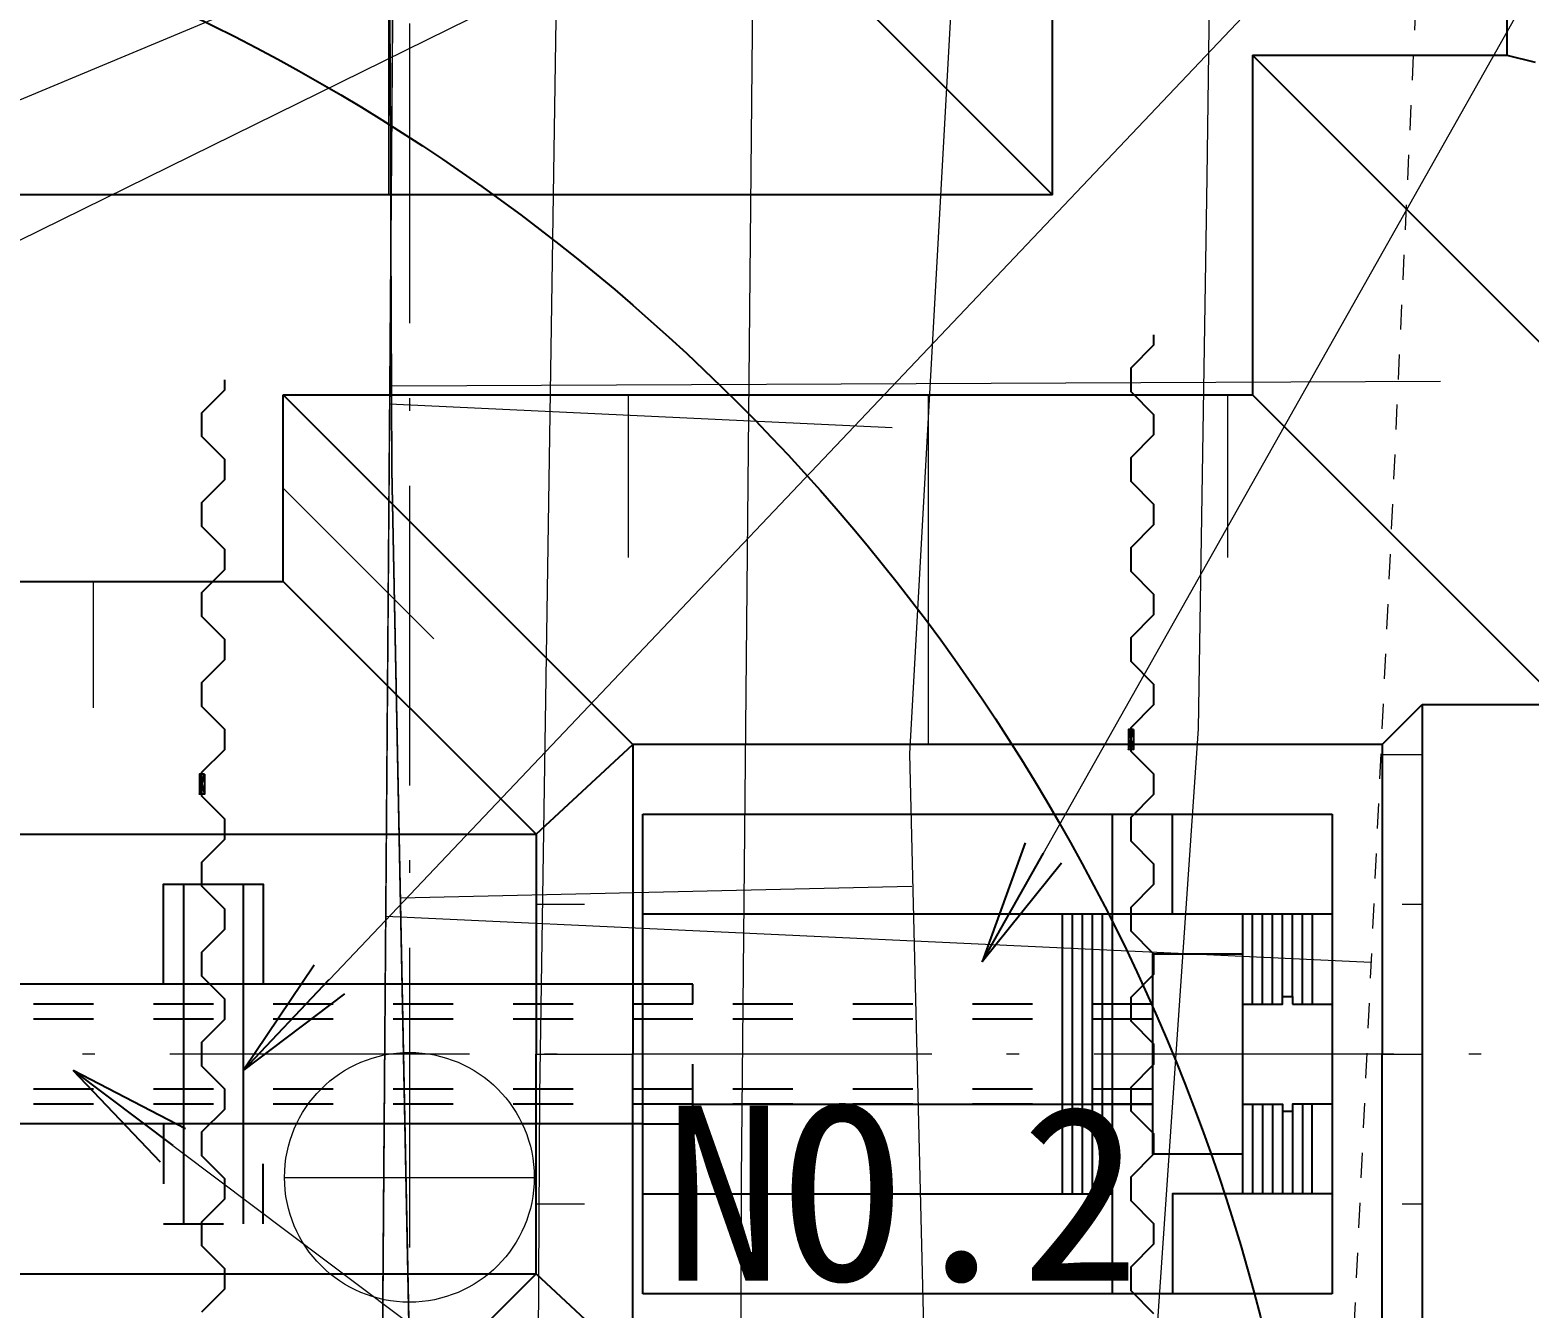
# Model space of a CAD drawing. Header units: millimetres. Extents: x -2078669 to -1085629, y -5987148 to 310365.
# Drawn here: x -1705350 to -1690346, y -2641495 to -2628702 of the extents above; entities that cross this region are included whole.
import ezdxf

# ---------------------------------------------------------------- set-up
doc = ezdxf.new("R2010")
doc.units = ezdxf.units.MM
doc.header["$LTSCALE"] = 500
for name, pattern in [('561019', [1, 0.5, -0.5]), ('SXF_一点短鎖線', [9.25, 6, -1.5, 0.25, -1.5]), ('SXF_跳び破線', [12, 6, -6])]:
    doc.linetypes.add(name, pattern=pattern)
for name, color, linetype, lineweight in [('D-BGD', 7, 'Continuous', 13), ('D-BMK', 2, 'SXF_一点短鎖線', 13), ('D-BMK-HTXT', 7, 'Continuous', 13), ('D-BYP-STR1', 2, 'Continuous', 13), ('D-BYP-STR2', 6, 'Continuous', 25), ('D-BYP-STR4', 6, 'Continuous', 25), ('D-BYP-STR8', 5, 'Continuous', 25), ('D-BYP-STRA', 1, 'Continuous', 25), ('D-BYP-STRC', 1, 'Continuous', 13)]:
    doc.layers.add(name, color=color, linetype=linetype, lineweight=lineweight)
doc.styles.add('MS ゴシック', font='MS Gothic.ttf')
doc.dimstyles.new('DIM-500-F', dxfattribs={"dimscale": 500, "dimtxt": 3.5, "dimasz": 2.5, "dimexe": 0, "dimexo": 2, "dimgap": 0.8, "dimtad": 1, "dimdec": 0, "dimzin": 0, "dimdsep": 46, "dimtxsty": 'MS ゴシック', "dimblk": 'OPEN', "dimcen": 0.1, "dimclrd": 256, "dimclre": 256, "dimclrt": 256, "dimaunit": 1, "dimadec": 4, "dimazin": 0, "dimtfac": 1, "dimtdec": 0, "dimtmove": 2, "dimatfit": 3, "dimldrblk": 'OPEN', "dimfxl": 1, "dimtolj": 1, "dimtzin": 0, "dimlwd": -1, "dimlwe": -1, "dimarcsym": 2})

# ---------------------------------------------------------------- blocks, each defined once
blk = doc.blocks.new('河川平面')
at = {"layer": 'D-BGD', "linetype": 'Continuous'}
for p, q in [((1609236, -2776763), (1619734, -2776719)), ((1609215, -2776945), (1614246, -2777180)), ((1609323, -2781888), (1614441, -2781774)), ((1609177, -2782074), (1619038, -2782534))]:
    blk.add_line(p, q, dxfattribs=at)
at = {"layer": 'D-BGD', "linetype": 'Continuous', "flags": 128}
for points in [[(1615472, -2812388), (1615273, -2807092), (1615231, -2805958), (1615082, -2805064), (1614196, -2802555), (1611544, -2797523), (1610785, -2796134), (1609990, -2794678), (1609448, -2793437), (1609275, -2792488), (1609120, -2789483), (1609265, -2770458), (1609158, -2754356), (1608991, -2733247), (1608817, -2713807), (1608555, -2699081), (1609014, -2666342), (1609021, -2620514)], [(1608555, -2699081), (1608817, -2713807), (1608991, -2733247), (1609158, -2754356), (1609265, -2770458), (1609120, -2789483)]]:
    blk.add_lwpolyline(points, dxfattribs=at)
for points, elevation in [([(1610013, -2620514), (1610004, -2655012), (1609981, -2662598), (1609913, -2668183), (1609452, -2691949), (1609445, -2695730), (1609534, -2701509), (1610811, -2765298), (1610885, -2769571), (1610897, -2771846), (1610716, -2783859), (1610693, -2787913), (1610772, -2789970), (1610879, -2790832), (1611484, -2792973), (1612825, -2795553), (1614449, -2798377), (1615902, -2801242), (1616987, -2804270), (1617505, -2807574), (1617667, -2810962), (1617685, -2814239)], 367000), ([(1611715, -2620514), (1611197, -2668195), (1611105, -2685482), (1611228, -2700780), (1611946, -2745632), (1612011, -2749082), (1612060, -2750532), (1612325, -2753298), (1612593, -2757485), (1612783, -2763612), (1612864, -2771282), (1612734, -2784705), (1612727, -2788483), (1612845, -2790265), (1613065, -2791226), (1613931, -2793393), (1615912, -2797217), (1616301, -2797929), (1618572, -2802762), (1619578, -2807144), (1619707, -2810758), (1619619, -2816361)], 366000), ([(1621746, -2814441), (1621891, -2808510), (1621764, -2806453), (1621613, -2804739), (1621190, -2802460), (1619945, -2799860), (1615503, -2792088), (1615083, -2791125), (1614669, -2789480), (1614591, -2787428), (1614424, -2780447), (1614954, -2770848), (1614660, -2757775), (1613687, -2747587), (1613373, -2737098), (1613203, -2724566), (1612724, -2704239), (1612726, -2695354), (1612599, -2678222), (1612988, -2655305), (1612966, -2630582), (1613359, -2620514)], 365000), ([(1623796, -2818518), (1624032, -2810240), (1624125, -2807468), (1624236, -2805489), (1624244, -2803817), (1623725, -2802293), (1620285, -2795694), (1618029, -2791812), (1617489, -2790721), (1616969, -2789309), (1616837, -2787094), (1617312, -2780196), (1617397, -2774676), (1617446, -2771179), (1617614, -2759007), (1617664, -2755279), (1617387, -2752525), (1616960, -2744706), (1616414, -2735865), (1615549, -2723449), (1615307, -2713395), (1614941, -2697350), (1614969, -2677393)], 364000)]:
    blk.add_lwpolyline(points, dxfattribs=dict(at, elevation=elevation))
at = {"layer": 'D-BGD', "linetype": '561019', "flags": 128}
blk.add_lwpolyline([(1618950, -2620514), (1618959, -2621129), (1618665, -2658302), (1618663, -2658627), (1618571, -2661701), (1617747, -2689368), (1618403, -2710987), (1619104, -2730441), (1619135, -2731637), (1619943, -2763133), (1618853, -2786511), (1619008, -2789521), (1619927, -2791602), (1625688, -2802391), (1625125, -2825293), (1624564, -2827572), (1623496, -2829911), (1618630, -2838640), (1618342, -2840170), (1618771, -2861642), (1618913, -2870692)], dxfattribs=at)
at = {"layer": 'D-BGD', "linetype": 'Continuous'}
for points in [[(1615473, -2813810, 368400), (1615503, -2805510, 368350), (1615442, -2805095, 368370), (1615373, -2804813, 368380), (1615226, -2804347, 368420), (1610224, -2794667, 368260), (1609794, -2793590, 368280), (1609534, -2792437, 368300), (1609236, -2777605, 368510), (1609158, -2758979, 368490), (1609245, -2738601, 368470), (1609119, -2714860, 368280), (1609038, -2675632, 368370), (1609172, -2662075, 368370), (1609082, -2627858, 368360), (1609044, -2620514, 368307)], [(1609119, -2714860, 368280), (1609245, -2738601, 368470), (1609158, -2758979, 368490), (1609236, -2777605, 368510), (1609534, -2792437, 368300)]]:
    blk.add_polyline3d(points, dxfattribs=at)
blk = doc.blocks.new('_Open')
at = {"color": 0, "linetype": 'ByBlock', "lineweight": -2}
for p, q in [((-1, 0.167), (0, 0)), ((-1, -0.167), (0, 0)), ((0, 0), (-1, 0))]:
    blk.add_line(p, q, dxfattribs=at)

msp = doc.modelspace()

# ---------------------------------------------------------------- linework, layer by layer
at = {"layer": 'D-BMK', "linetype": 'SXF_一点短鎖線'}
msp.add_line((-1622324.6, -2638952.7), (-1736237.2, -2638952.7), dxfattribs=at)
at = {"layer": 'D-BMK', "linetype": 'SXF_一点短鎖線', "flags": 128}
msp.add_lwpolyline([(-1701552.5, -2476013.4), (-1701552.5, -2726191.7)], dxfattribs=at)
msp.add_lwpolyline([(-1701552.5, -2476013.4), (-1701552.5, -2726191.7)], dxfattribs=at)
at = {"layer": 'D-BMK-HTXT', "color": 7, "linetype": 'Continuous', "lineweight": 13}
msp.add_line((-1702802.5, -2640186.7, 329093), (-1700302.5, -2640186.7, -329093), dxfattribs=at)
msp.add_circle((-1701552.5, -2640186.7, 0), 1250, dxfattribs=at)
at = {"layer": 'D-BYP-STR1'}
for p, q in [((-1701761.1, -2625652.7), (-1701761.1, -2630352.7)), ((-1699360.6, -2633982.1), (-1699360.6, -2632352.7)), ((-1696360.6, -2632352.7), (-1696360.6, -2635852.7)), ((-1693360.6, -2633982.1), (-1693360.6, -2632352.7)), ((-1701307.3, -2634795.2), (-1702814.8, -2633287.7)), ((-1704714.8, -2635487.7), (-1704714.8, -2634222.7)), ((-1691814.5, -2635952.7), (-1691414.9, -2635952.7)), ((-1700284.8, -2637452.7), (-1699799.8, -2637452.7)), ((-1691614.7, -2637452.7), (-1691414.9, -2637452.7)), ((-1700284.8, -2638952.7), (-1699314.8, -2638952.7)), ((-1691814.5, -2638952.7), (-1691414.9, -2638952.7)), ((-1700284.8, -2640452.7), (-1699799.8, -2640452.7)), ((-1691614.7, -2640452.7), (-1691414.9, -2640452.7))]:
    msp.add_line(p, q, dxfattribs=at)
at = {"layer": 'D-BYP-STR2'}
for p, q in [((-1695114.5, -2630352.7), (-1695114.5, -2626952.7)), ((-1690566.9, -2626952.7), (-1690566.9, -2628952.7)), ((-1695114.5, -2630352.7), (-1698064.8, -2627402.4)), ((-1690014.5, -2632052.7), (-1693114.5, -2628952.7)), ((-1693114.5, -2628952.7), (-1693114.5, -2632352.7)), ((-1693114.5, -2628952.7), (-1690566.9, -2628952.7)), ((-1690566.9, -2628952.7), (-1690285.2, -2629023.4)), ((-1695114.5, -2630352.7), (-1720350.4, -2630352.7)), ((-1702814.8, -2632352.7), (-1693114.5, -2632352.7)), ((-1699314.8, -2635852.7), (-1702814.8, -2632352.7)), ((-1702814.8, -2634222.7), (-1702814.8, -2632352.7)), ((-1690014.5, -2635453.1), (-1693114.5, -2632352.7)), ((-1718414.5, -2634222.7), (-1702814.8, -2634222.7)), ((-1700284.8, -2636752.7), (-1702814.8, -2634222.7)), ((-1691814.5, -2635852.7), (-1691414.9, -2635453.1)), ((-1691414.9, -2635453.1), (-1691414.9, -2642452.4)), ((-1691414.9, -2635453.1), (-1690014.5, -2635453.1)), ((-1700284.8, -2636752.7), (-1699314.8, -2635852.7)), ((-1691814.5, -2635852.7), (-1699314.8, -2635852.7)), ((-1699314.8, -2635852.7), (-1699314.8, -2638952.7)), ((-1691814.5, -2635852.7), (-1691814.5, -2638952.7)), ((-1720944.5, -2636752.7), (-1700284.8, -2636752.7)), ((-1700284.8, -2636752.7), (-1700284.8, -2638952.7)), ((-1700284.8, -2641152.7), (-1700284.8, -2638952.7)), ((-1699314.8, -2642052.7), (-1699314.8, -2638952.7)), ((-1691814.5, -2642052.7), (-1691814.5, -2638952.7)), ((-1720944.5, -2641152.7), (-1700284.8, -2641152.7)), ((-1700284.8, -2641152.7), (-1702814.8, -2643682.7)), ((-1700284.8, -2641152.7), (-1699314.8, -2642052.7))]:
    msp.add_line(p, q, dxfattribs=at)
at = {"layer": 'D-BYP-STR4', "ltscale": 0.2}
for points in [[(-1694099.5, -2637152.7), (-1694099.5, -2637052.7), (-1694329.5, -2636822.7), (-1694329.5, -2636582.7), (-1694099.5, -2636352.7), (-1694099.5, -2636252.7), (-1694099.5, -2636152.7), (-1694329.5, -2635922.7), (-1694329.5, -2635682.7), (-1694099.5, -2635452.7), (-1694099.5, -2635352.7), (-1694099.5, -2635252.7), (-1694329.5, -2635022.7), (-1694329.5, -2634782.7), (-1694099.5, -2634552.7), (-1694099.5, -2634452.7), (-1694099.5, -2634352.7), (-1694329.5, -2634122.7), (-1694329.5, -2633882.7), (-1694099.5, -2633652.7), (-1694099.5, -2633552.7), (-1694099.5, -2633452.7), (-1694329.5, -2633222.7), (-1694329.5, -2632982.7), (-1694099.5, -2632752.7), (-1694099.5, -2632652.7), (-1694099.5, -2632552.7), (-1694329.5, -2632322.7), (-1694329.5, -2632082.7), (-1694099.5, -2631852.7), (-1694099.5, -2631752.7)], [(-1703399.5, -2637602.7), (-1703399.5, -2637502.7), (-1703629.5, -2637272.7), (-1703629.5, -2637032.7), (-1703399.5, -2636802.7), (-1703399.5, -2636702.7), (-1703399.5, -2636602.7), (-1703629.5, -2636372.7), (-1703629.5, -2636132.7), (-1703399.5, -2635902.7), (-1703399.5, -2635802.7), (-1703399.5, -2635702.7), (-1703629.5, -2635472.7), (-1703629.5, -2635232.7), (-1703399.5, -2635002.7), (-1703399.5, -2634902.7), (-1703399.5, -2634802.7), (-1703629.5, -2634572.7), (-1703629.5, -2634332.7), (-1703399.5, -2634102.7), (-1703399.5, -2634002.7), (-1703399.5, -2633902.7), (-1703629.5, -2633672.7), (-1703629.5, -2633432.7), (-1703399.5, -2633202.7), (-1703399.5, -2633102.7), (-1703399.5, -2633002.7), (-1703629.5, -2632772.7), (-1703629.5, -2632532.7), (-1703399.5, -2632302.7), (-1703399.5, -2632202.7)], [(-1694354.5, -2635702.7), (-1694354.5, -2635902.7)], [(-1694304.5, -2635702.7), (-1694304.5, -2635902.7)], [(-1703654.5, -2636152.7), (-1703654.5, -2636352.7)], [(-1703604.5, -2636152.7), (-1703604.5, -2636352.7)], [(-1694099.5, -2640752.7), (-1694099.5, -2640652.7), (-1694329.5, -2640422.7), (-1694329.5, -2640182.7), (-1694099.5, -2639952.7), (-1694099.5, -2639852.7), (-1694099.5, -2639752.7), (-1694329.5, -2639522.7), (-1694329.5, -2639282.7), (-1694099.5, -2639052.7), (-1694099.5, -2638952.7), (-1694099.5, -2638852.7), (-1694329.5, -2638622.7), (-1694329.5, -2638382.7), (-1694099.5, -2638152.7), (-1694099.5, -2638052.7), (-1694099.5, -2637952.7), (-1694329.5, -2637722.7), (-1694329.5, -2637482.7), (-1694099.5, -2637252.7), (-1694099.5, -2637152.7)], [(-1703399.5, -2640402.7), (-1703399.5, -2640202.7), (-1703629.5, -2639972.7), (-1703629.5, -2639732.7), (-1703399.5, -2639502.7), (-1703399.5, -2639402.7), (-1703399.5, -2639302.7), (-1703629.5, -2639072.7), (-1703629.5, -2638832.7), (-1703399.5, -2638602.7), (-1703399.5, -2638502.7), (-1703399.5, -2638402.7), (-1703629.5, -2638172.7), (-1703629.5, -2637932.7), (-1703399.5, -2637702.7), (-1703399.5, -2637602.7)], [(-1703629.5, -2641532.7), (-1703399.5, -2641302.7), (-1703399.5, -2641202.7), (-1703399.5, -2641102.7), (-1703629.5, -2640872.7), (-1703629.5, -2640632.7), (-1703399.5, -2640402.7), (-1703399.5, -2640202.7)], [(-1694099.5, -2641552.7), (-1694329.5, -2641322.7), (-1694329.5, -2641202.7), (-1694329.5, -2641082.7), (-1694099.5, -2640852.7), (-1694099.5, -2640752.7)]]:
    msp.add_lwpolyline(points, dxfattribs=at)
for points in [[(-1694304.5, -2635702.7), (-1694354.5, -2635702.7), (-1694304.5, -2635902.7), (-1694354.5, -2635902.7)], [(-1703604.5, -2636152.7), (-1703654.5, -2636152.7), (-1703604.5, -2636352.7), (-1703654.5, -2636352.7)]]:
    msp.add_lwpolyline(points, close=True, dxfattribs=at)
at = {"layer": 'D-BYP-STR8'}
msp.add_circle((-1712403.8, -2646580.4), 20000, dxfattribs=at)
at = {"layer": 'D-BYP-STRA'}
for p, q in [((-1699214.8, -2638952.7), (-1699214.8, -2636552.7)), ((-1699214.8, -2636552.7), (-1692314.5, -2636552.7)), ((-1694514.5, -2641352.7), (-1694514.5, -2636552.7)), ((-1693914.5, -2637552.7), (-1693914.5, -2636552.7)), ((-1692314.5, -2636552.7), (-1692314.5, -2637552.7)), ((-1695014.5, -2640352.7), (-1695014.5, -2637552.7)), ((-1694914.5, -2640352.7), (-1694914.5, -2637552.7)), ((-1694814.5, -2640352.7), (-1694814.5, -2637552.7)), ((-1694714.5, -2640352.7), (-1694714.5, -2637552.7)), ((-1694614.5, -2640352.7), (-1694614.5, -2637552.7)), ((-1693214.5, -2637552.7), (-1693214.5, -2640352.7)), ((-1693114.5, -2638452.7), (-1693114.5, -2637552.7)), ((-1693014.5, -2638452.7), (-1693014.5, -2637552.7)), ((-1692914.5, -2638452.7), (-1692914.5, -2637552.7)), ((-1692714.5, -2638377.7), (-1692714.5, -2637552.7)), ((-1692614.5, -2638452.7), (-1692614.5, -2637552.7)), ((-1692514.5, -2637552.7), (-1692514.5, -2638452.7)), ((-1692314.5, -2637552.7), (-1692314.5, -2640352.7)), ((-1699214.8, -2638252.7), (-1721314.5, -2638252.7)), ((-1692814.5, -2638377.7), (-1692714.5, -2638377.7)), ((-1692714.5, -2638377.7), (-1692714.5, -2638452.7)), ((-1692714.5, -2638452.7), (-1692314.5, -2638452.7)), ((-1699214.8, -2639652.7), (-1699214.8, -2638952.7)), ((-1693114.5, -2639452.7), (-1693114.5, -2640352.7)), ((-1693014.5, -2639452.7), (-1693014.5, -2640352.7)), ((-1692914.5, -2639452.7), (-1692914.5, -2640352.7)), ((-1692614.5, -2639452.7), (-1692614.5, -2640352.7)), ((-1692514.5, -2640352.7), (-1692514.5, -2639452.7)), ((-1692714.5, -2639527.7), (-1692714.5, -2640352.7)), ((-1699214.8, -2639652.7), (-1721314.5, -2639652.7)), ((-1699214.8, -2641352.7), (-1699214.8, -2639652.7)), ((-1699214.8, -2640352.7), (-1694514.5, -2640352.7)), ((-1692314.5, -2640352.7), (-1692314.5, -2641352.7)), ((-1692314.5, -2641352.7), (-1699214.8, -2641352.7))]:
    msp.add_line(p, q, dxfattribs=at)
at = {"layer": 'D-BYP-STRA', "linetype": 'SXF_跳び破線', "ltscale": 0.2}
for p, q in [((-1698714.8, -2638452.7), (-1721814.5, -2638452.7)), ((-1694114.5, -2638452.7), (-1698714.8, -2638452.7)), ((-1698714.8, -2639302.7), (-1721814.5, -2639302.7)), ((-1694114.5, -2639302.7), (-1698714.8, -2639302.7))]:
    msp.add_line(p, q, dxfattribs=at)
at = {"layer": 'D-BYP-STRA', "ltscale": 100}
msp.add_lwpolyline([(-1704014.5, -2638252.7), (-1704014.5, -2637252.7), (-1703014.5, -2637252.7), (-1703014.5, -2638252.7)], dxfattribs=at)
at = {"layer": 'D-BYP-STRA'}
for points in [[(-1703814.5, -2637252.7), (-1703814.5, -2638952.7), (-1703814.5, -2639652.7), (-1703814.5, -2640652.7)], [(-1703214.5, -2640652.7), (-1703214.5, -2639652.7), (-1703214.5, -2638952.7), (-1703214.5, -2637252.7)], [(-1692314.5, -2637552.7), (-1694514.5, -2637552.7), (-1699214.8, -2637552.7)], [(-1693214.5, -2638452.7), (-1692814.5, -2638452.7), (-1692814.5, -2638377.7), (-1692814.5, -2637552.7)], [(-1693214.5, -2637952.7), (-1694114.5, -2637952.7), (-1694114.5, -2639952.7), (-1693214.5, -2639952.7)], [(-1698714.8, -2639452.7), (-1694514.5, -2639452.7), (-1694114.5, -2639452.7)], [(-1693214.5, -2639452.7), (-1692814.5, -2639452.7), (-1692814.5, -2639527.7), (-1692814.5, -2640352.7)], [(-1692314.5, -2639452.7), (-1692714.5, -2639452.7), (-1692714.5, -2639527.7), (-1692814.5, -2639527.7)], [(-1692314.5, -2640352.7), (-1693914.5, -2640352.7), (-1693914.5, -2641352.7)]]:
    msp.add_lwpolyline(points, dxfattribs=at)
at = {"layer": 'D-BYP-STRA', "linetype": 'SXF_跳び破線', "ltscale": 0.2}
for points in [[(-1699214.8, -2639652.7), (-1698714.8, -2639652.7), (-1698714.8, -2638252.7), (-1699214.8, -2638252.7)], [(-1694114.5, -2638602.7), (-1698714.8, -2638602.7), (-1721814.5, -2638602.7), (-1722714.5, -2638602.7)], [(-1694114.5, -2639452.7), (-1698714.8, -2639452.7), (-1721814.5, -2639452.7)], [(-1704014.5, -2639652.7), (-1704014.5, -2640652.7), (-1703014.5, -2640652.7), (-1703014.5, -2639652.7)]]:
    msp.add_lwpolyline(points, dxfattribs=at)

# ---------------------------------------------------------------- block references
at = {"layer": 'D-BGD'}
msp.add_blockref('河川平面', (-3310965.8, 144500.2), dxfattribs=at)

# ---------------------------------------------------------------- texts
at = {"layer": 'D-BMK-HTXT', "style": 'MS ゴシック'}
msp.add_text('NO.2  ', height=1750, dxfattribs=at).set_placement((-1699004.9, -2641220.8, -723050))

# ---------------------------------------------------------------- leaders
at = {"layer": 'D-BYP-STRC'}
for points in [[(-1728807.1, -2639173.9, 363000), (-1686462.3, -2621455.8, 363000)], [(-1704918.8, -2639118.6), (-1678385, -2659048.5)]]:
    msp.add_leader(points, dimstyle='DIM-500-F', dxfattribs=at)
for points in [[(-1722314.5, -2639104.9, 363000), (-1686462.3, -2621455.8, 363000)], [(-1703214.5, -2639113, 363000), (-1686462.3, -2621455.8, 363000)], [(-1695820.1, -2638028.8, 363000), (-1686462.3, -2621455.8, 363000)]]:
    msp.add_leader(points, dimstyle='DIM-500-F', override={"dimgap": 0.8, "dimtad": 0}, dxfattribs=at)

doc.saveas('drawing.dxf')
